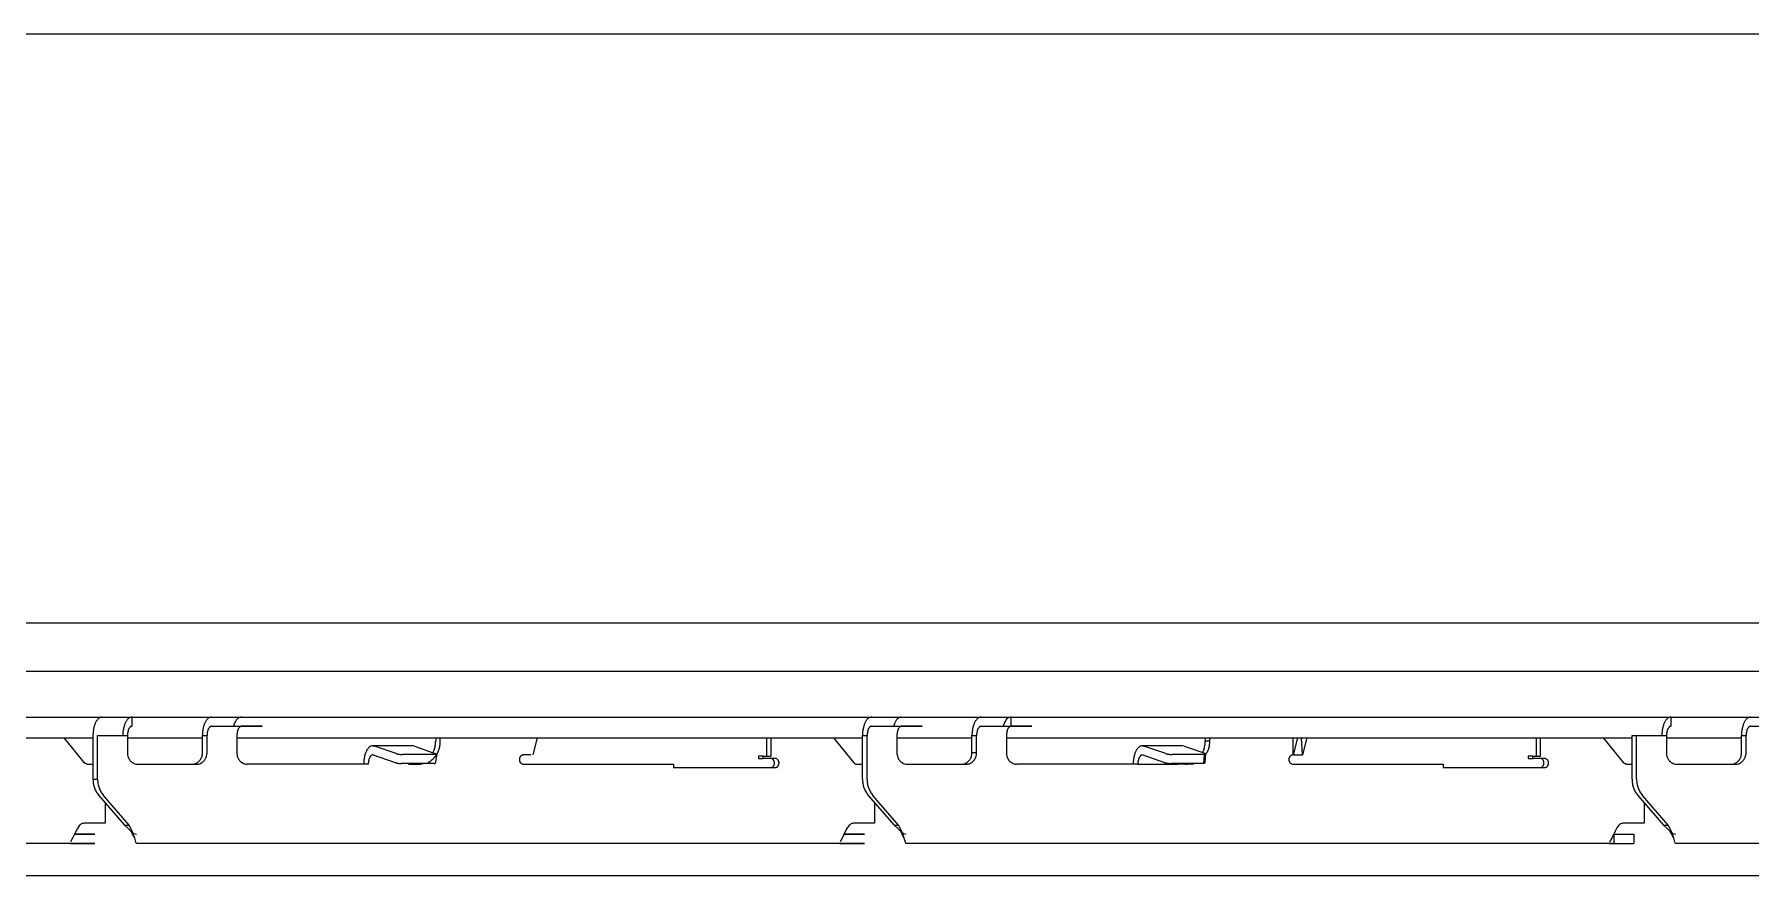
# Model space of a CAD drawing. Header units: millimetres. Extents: x -187347 to 135007, y -6415 to 292048.
# Drawn here: x -44204 to -43457, y 11106 to 11472 of the extents above; entities that cross this region are included whole.
import ezdxf

# ---------------------------------------------------------------- set-up
doc = ezdxf.new("R2010")
doc.units = ezdxf.units.MM
doc.header["$LTSCALE"] = 100
doc.layers.get('0').update_dxf_attribs({"lineweight": 18})
doc.layers.add('Layout Cabinplant', color=30, linetype='Continuous')

# ---------------------------------------------------------------- blocks, each defined once
blk = doc.blocks.new('CP_Giblet area_New')
at = {"color": 0, "linetype": 'Continuous'}
for p, q in [((2021.604987814091, -2453.934375727535), (3476.969945252989, -2453.934375727491)), ((2007.451444807579, -2467.934375727418), (2313.554289953783, -2467.934375727418)), ((2313.554289953783, -2467.934375727418), (2313.798170300899, -2468.456801123102)), ((2313.798170300899, -2468.456801123102), (2314.284254285274, -2470.220961279352)), ((2314.284254285274, -2470.220961279352), (2314.832472058712, -2471.317396826213)), ((2314.284254285274, -2470.220961279352), (2315.201856824337, -2472.842299169963)), ((2314.832472058712, -2471.317396826213), (2315.196485730587, -2471.992933935602)), ((2340.174647021457, -2467.934375727418), (2331.604354258394, -2467.934375727418)), ((2331.60435425851, -2471.934375727418), (2331.604354258394, -2467.934375727418)), ((2339.852247449337, -2473.23377866215), (2341.280225964845, -2470.278334326213)), ((2340.174647021457, -2467.934375727418), (2342.261390550295, -2467.934375727418)), ((2340.174647021457, -2467.934375727418), (2340.264608296449, -2471.934375727418)), ((2342.261390550295, -2467.934375727418), (2340.174647021457, -2467.934375727418)), ((2341.280225964845, -2470.278334326213), (2341.903883191524, -2469.072767919963)), ((2341.903883191524, -2469.072767919963), (2342.237867566524, -2468.455824560602)), ((2342.261390550295, -2467.934375727418), (2648.364235696616, -2467.934375727418)), ((2648.364235696616, -2467.934375727418), (2648.608106824337, -2468.456801123102)), ((2648.608106824337, -2468.456801123102), (2649.094312879024, -2470.220961279352)), ((2649.094312879024, -2470.220961279352), (2649.642530652345, -2471.317396826213)), ((2649.094312879024, -2470.220961279352), (2650.011793347774, -2472.842299169963)), ((2649.642530652345, -2471.317396826213), (2650.006544324337, -2471.992933935602)), ((2666.414300001343, -2467.934375727418), (2677.071336292895, -2467.934375727418)), ((2674.894631488249, -2467.934375727418), (2666.414300001343, -2467.934375727418)), ((2674.892530652345, -2472.876478857463), (2676.125807019649, -2470.3202044434)), ((2677.071336292895, -2467.934375727418), (2674.894631488249, -2467.934375727418)), ((2676.125807019649, -2470.3202044434), (2677.026930066524, -2468.606703466852)), ((2677.071336292895, -2467.934375727418), (2983.174181439681, -2467.934375727418)), ((2983.174181439681, -2467.934375727418), (2983.418043347774, -2468.456801123102)), ((2983.418043347774, -2468.456801123102), (2983.904249402345, -2470.220961279352)), ((2983.904249402345, -2470.220961279352), (2984.452467175899, -2471.317396826213)), ((2983.904249402345, -2470.220961279352), (2984.821851941524, -2472.842299169963)), ((2984.452467175899, -2471.317396826213), (2984.816480847774, -2471.992933935602)), ((3001.224245744175, -2467.934375727418), (3016.795042071026, -2467.934375727418)), ((3009.704577232129, -2467.934375727418), (3001.224245744175, -2467.934375727418)), ((3009.702406140743, -2472.876478857463), (3010.93568250793, -2470.3202044434)), ((3011.88128203596, -2467.934375727418), (3009.704577232129, -2467.934375727418)), ((3010.93568250793, -2470.3202044434), (3011.836866589845, -2468.606703466852)), ((3011.88128203596, -2467.934375727418), (3317.98412718263, -2467.934375727418)), ((2314.621046277345, -2472.325697607463), (2313.554289954016, -2471.934375727418)), ((2315.814161511837, -2473.21424741215), (2314.621046277345, -2472.325697607463)), ((2315.196485730587, -2471.992933935602), (2315.814161511837, -2473.21424741215)), ((2315.201856824337, -2472.842299169963), (2316.72773885366, -2475.934375727767)), ((2315.814161511837, -2473.21424741215), (2317.094190808712, -2474.40638608404)), ((2317.094190808712, -2474.40638608404), (2315.814161511837, -2473.21424741215)), ((2316.72773885366, -2475.934375727767), (2327.924992798246, -2488.863850885275)), ((2318.727738854359, -2475.934375727418), (2316.72773885366, -2475.934375727767)), ((2318.727738854359, -2475.934375727418), (2317.094190808712, -2474.40638608404)), ((2329.924992797663, -2488.863850885435), (2318.727738854359, -2475.934375727418)), ((2327.175150585361, -2476.792783073819), (2335.835404623183, -2476.792783073819)), ((2327.175150585361, -2485.688642902678), (2327.175150585361, -2476.792783073819)), ((2340.264608296449, -2471.934375727418), (2331.60435425851, -2471.934375727418)), ((2338.248609226663, -2475.934375727418), (2339.062452527345, -2474.71400327154)), ((2339.062452527345, -2474.71400327154), (2339.852247449337, -2473.23377866215)), ((2649.431104871212, -2472.325697607463), (2648.364235696616, -2471.934375727418)), ((2650.624098035274, -2473.21424741215), (2649.431104871212, -2472.325697607463)), ((2650.006544324337, -2471.992933935602), (2650.624098035274, -2473.21424741215)), ((2650.011793347774, -2472.842299169963), (2651.537684596959, -2475.934375727418)), ((2650.624098035274, -2473.21424741215), (2651.904127332149, -2474.40638608404)), ((2651.904127332149, -2474.40638608404), (2650.624098035274, -2473.21424741215)), ((2653.537684596959, -2475.934375727418), (2651.537684596959, -2475.934375727418)), ((2651.537684596959, -2475.934375727418), (2662.73493854166, -2488.863850885435)), ((2653.537684596959, -2475.934375727418), (2651.904127332149, -2474.40638608404)), ((2664.73493854166, -2488.863850885595), (2653.537684596959, -2475.934375727418)), ((2661.98509632796, -2485.688642902678), (2661.98509632796, -2476.792783073819)), ((2661.98509632796, -2476.792783073819), (2670.6453503659, -2476.792783073819)), ((2675.07455403835, -2471.934375727418), (2666.414300001343, -2471.934375727418)), ((2666.414300001343, -2471.934375727418), (2675.07455403835, -2471.934375727418)), ((2673.058554969146, -2475.934375727418), (2674.053175183712, -2474.448988623102)), ((2674.053175183712, -2474.448988623102), (2674.892530652345, -2472.876478857463)), ((2984.241041394649, -2472.325697607463), (2983.174181439448, -2471.934375727418)), ((2985.434034558712, -2473.21424741215), (2984.241041394649, -2472.325697607463)), ((2984.816480847774, -2471.992933935602), (2985.434034558712, -2473.21424741215)), ((2984.821851941524, -2472.842299169963), (2986.347630340024, -2475.934375727418)), ((2985.434034558712, -2473.21424741215), (2986.714063855587, -2474.40638608404)), ((2986.714063855587, -2474.40638608404), (2985.434034558712, -2473.21424741215)), ((2988.347630339907, -2475.934375727418), (2986.347630340024, -2475.934375727418)), ((2986.347630340024, -2475.934375727418), (2997.544884284725, -2488.863850885435)), ((2988.347630339907, -2475.934375727418), (2986.714063855587, -2474.40638608404)), ((2999.544884284493, -2488.86385088558), (2988.347630339907, -2475.934375727418)), ((2996.795042071026, -2485.688713207142), (2996.795042071026, -2476.792783073819)), ((2996.795042071026, -2476.792783073819), (3005.455296108848, -2476.792783073819)), ((3009.884499781998, -2471.934375727418), (3001.224245744175, -2471.934375727418)), ((3001.224245744175, -2471.934375727418), (3009.884499781998, -2471.934375727418)), ((3007.868500712211, -2475.934375727418), (3008.863111707149, -2474.448988623102)), ((3008.863111707149, -2474.448988623102), (3009.702406140743, -2472.876478857463)), ((2330.461522479542, -2495.93491869804), (2330.461522479425, -2514.934375727418)), ((2332.461522479425, -2495.93491869804), (2332.461522479076, -2514.934375727418)), ((2414.643716367311, -2500.934375727418), (2370.476420774357, -2500.934375727418)), ((2414.643716367311, -2502.434375727418), (2414.643716367311, -2500.934375727418)), ((2665.271468222723, -2495.93491869737), (2665.271468222258, -2514.934375727418)), ((2667.27146822284, -2495.93491869737), (2667.271468222723, -2514.934375727418)), ((2749.45366211026, -2500.934375727418), (2705.286366328248, -2500.933912165288)), ((2749.45366211026, -2502.434375727418), (2749.45366211026, -2500.934375727418)), ((3000.081413965556, -2495.934918697894), (3000.081413965556, -2514.934375727418)), ((3002.081413965672, -2495.934918697705), (3000.081413965556, -2495.934918697894)), ((3002.081413965556, -2514.934375727418), (3002.081413965672, -2495.934918697705)), ((2282.83012527111, -2507.434375727549), (2282.830125271459, -2514.934375727418)), ((2284.830125271459, -2507.434375727549), (2284.83012527111, -2514.934375727418)), ((2313.141014404246, -2502.434375727418), (2287.160252290429, -2502.434375727418)), ((2317.471141422749, -2514.934375727418), (2317.471141422749, -2507.43437572589)), ((2334.993874467211, -2502.434375727418), (2332.46147395263, -2502.434375727418)), ((2345.073671242222, -2513.934316074403), (2336.231828120188, -2503.065082589601)), ((2370.476420774357, -2504.934375727418), (2375.672573197284, -2504.934375727418)), ((2375.672578807687, -2505.934375727418), (2372.208471581456, -2505.934375727418)), ((2372.208471581456, -2505.934375727418), (2372.208471581456, -2513.934375787023)), ((2374.208471581456, -2513.934375787023), (2374.208471581456, -2505.934375727418)), ((2377.672573197284, -2504.934375727418), (2375.672573197284, -2504.934375727418)), ((2375.672573197284, -2504.934375727418), (2375.672578807687, -2505.934375727418)), ((2375.672578807687, -2505.934375727418), (2377.672573197284, -2505.934375727418)), ((2377.672573197284, -2505.934375727418), (2377.672573197284, -2504.934375727418)), ((2477.170750520541, -2502.434375727418), (2414.643716367311, -2502.434375727418)), ((2473.935528398724, -2513.934314132479), (2475.876655295142, -2506.434375727418)), ((2475.876655295142, -2506.434375727418), (2476.313099651248, -2513.934376036632)), ((2479.740358600044, -2506.434375727389), (2475.876655295142, -2506.434375727418)), ((2480.040506535792, -2502.433702985931), (2477.170750520541, -2502.434375727418)), ((2479.740358600044, -2506.434375727389), (2477.799231703393, -2513.934314133308)), ((2480.040506261634, -2513.934374654535), (2480.040506261634, -2506.434375727418)), ((2518.210991608561, -2503.072226752571), (2517.863695253269, -2507.011457764369)), ((2517.914149221382, -2506.43950814812), (2517.863695253269, -2507.011457764369)), ((2527.303707440849, -2510.340515458331), (2517.863695253269, -2507.011457764369)), ((2518.905964381876, -2503.317311654202), (2518.210991608561, -2503.072226752571)), ((2518.61093127646, -2506.664241175575), (2518.958234663238, -2502.724930397409)), ((2518.61093127646, -2506.664241175575), (2532.640549849486, -2506.664161409572)), ((2518.801408463856, -2508.607774480319), (2519.305133828195, -2507.519800122915)), ((2518.958234663238, -2502.724930397409), (2532.987846204895, -2502.724930397366)), ((2529.998300151201, -2502.448214580829), (2525.112629242009, -2502.626756742291)), ((2528.819841132383, -2502.445123127021), (2531.998300151201, -2502.462053434225)), ((2529.998300151201, -2502.448214580829), (2531.998300151201, -2502.462053434225)), ((2547.492013307638, -2502.448214580829), (2529.998300151201, -2502.448214580829)), ((2535.357408410753, -2507.01145776482), (2544.797420597402, -2510.340515458302)), ((2535.704704765347, -2503.072226752687), (2545.144716952811, -2506.401284446183)), ((2547.492013307638, -2502.448214580829), (2600.319562938646, -2502.434375727418)), ((2604.649689957616, -2514.934375727418), (2604.649689957616, -2507.43437572736)), ((2617.641195778619, -2507.434375291792), (2617.640071014408, -2514.934375727418)), ((2617.641195778619, -2507.434375291792), (2619.640071014408, -2507.43437572736)), ((2619.640071014408, -2507.43437572736), (2619.640071014524, -2514.934375727418)), ((2647.950960146845, -2502.434375727418), (2621.970198033261, -2502.434375727418)), ((2652.281087165698, -2514.934375727418), (2652.281087165815, -2507.434375727389)), ((2670.281247680541, -2502.502120222343), (2667.271408454864, -2502.434375727418)), ((2679.883616985753, -2513.934316074941), (2671.041773863253, -2503.065082589892)), ((2705.286366243032, -2504.93504846892), (2710.48251894, -2504.934375727418)), ((2707.018417324754, -2505.934375727418), (2707.018417324754, -2513.934375787023)), ((2710.48251894, -2505.934375727418), (2707.018417324754, -2505.934375727418)), ((2709.018417324754, -2513.934375787023), (2709.018417324754, -2505.934375727418)), ((2712.48251894, -2504.934375727418), (2710.48251894, -2504.934375727418)), ((2710.48251894, -2504.934375727418), (2710.48251894, -2505.934375727418)), ((2710.48251894, -2505.934375727418), (2712.48251894, -2505.934375727418)), ((2712.48251894, -2505.934375727418), (2712.48251894, -2504.934375727418)), ((2811.98069626349, -2502.434375727418), (2749.45366211026, -2502.434375727418)), ((2808.745474141557, -2513.934314133629), (2810.686601038207, -2506.434375727418)), ((2811.541820332757, -2506.434375727418), (2814.850452004583, -2506.434375727418)), ((2814.850452004583, -2502.434375727418), (2811.98069626349, -2502.434375727418)), ((2852.413417955511, -2506.835830614058), (2853.214118363219, -2502.74077661497)), ((2862.113653183915, -2510.340515458331), (2852.413417955511, -2506.835830614058)), ((2853.420884050429, -2506.664161409557), (2867.450495592668, -2506.664161409455)), ((2853.611053215223, -2508.607565948085), (2854.219226323185, -2507.556523391249)), ((2853.768180407002, -2502.724930397409), (2867.79779194796, -2502.724930397395)), ((2859.612093471689, -2502.434375727418), (2858.34669383557, -2502.725011562317)), ((2864.807534463704, -2502.451396490418), (2859.612093471689, -2502.434375727418)), ((2860.34669383557, -2502.725011562317), (2861.612093471573, -2502.434375727418)), ((2864.807534463704, -2502.451396490418), (2862.680586989154, -2502.440067140589)), ((2870.167354152654, -2507.01145776466), (2879.607366339886, -2510.340515458331)), ((2870.514650508645, -2503.072226752716), (2879.954662695294, -2506.401284446241)), ((2882.301959050819, -2502.462053434225), (2935.129508681712, -2502.434375727418)), ((2939.459635700448, -2514.934375727418), (2939.459635700565, -2507.434375727389)), ((2952.450016757357, -2507.434375727549), (2952.450016757357, -2514.934375727418)), ((2954.450016757357, -2507.434375727549), (2954.450016757473, -2514.934375727418)), ((2982.76090626698, -2502.435674493303), (2956.780143776326, -2502.434375727418)), ((2987.09103290888, -2514.934375727418), (2987.091032908647, -2507.43437572736)), ((3004.613765952876, -2502.434375727418), (3002.081393093802, -2502.434375727418)), ((3014.693562727654, -2513.934316074039), (3005.851719605038, -2503.065082588655)), ((2284.83012527111, -2514.934375727418), (2282.830125271459, -2514.934375727418)), ((2317.471093263943, -2513.934375727418), (2284.830091492389, -2513.934375727418)), ((2330.461522479425, -2514.934375727418), (2317.471141422749, -2514.934375727418)), ((2332.461522479076, -2514.934375727418), (2330.461522479425, -2514.934375727418)), ((2604.649653480854, -2513.934375727418), (2332.46136493911, -2513.934375727418)), ((2516.141893690685, -2512.43437572768), (2518.141893690452, -2512.434375727928)), ((2516.141893690685, -2512.43437572768), (2516.141893690685, -2513.934375742669)), ((2518.141893690452, -2513.934375012686), (2518.141893690452, -2512.434375727928)), ((2527.303707440849, -2510.340515458331), (2527.998243543087, -2510.46205014654)), ((2527.998243543087, -2510.46205014654), (2545.492017957149, -2510.46205343421)), ((2545.492017957149, -2510.46205343421), (2544.797420597402, -2510.340515458302)), ((2619.640071014524, -2514.934375727418), (2617.640071014408, -2514.934375727418)), ((2652.280986662023, -2513.934375727418), (2619.639984890469, -2513.934375727418)), ((2667.271468222723, -2514.934375727418), (2665.271468222258, -2514.934375727418)), ((2939.459606613382, -2513.934375727418), (2667.271377806319, -2513.934375727418)), ((2850.951839433867, -2512.43437572752), (2850.951839433983, -2513.934375742407)), ((2852.95183943375, -2513.93437501225), (2852.95183943375, -2512.43437572752)), ((2862.113653183915, -2510.340515458331), (2862.808302136837, -2510.46205014654)), ((2862.808302136837, -2510.46205014654), (2880.301954480587, -2510.46205343421)), ((2880.301954480587, -2510.46205343421), (2879.607366339886, -2510.340515458331)), ((2954.450016757473, -2514.934375727418), (2952.450016757357, -2514.934375727418)), ((2987.090999529231, -2513.934375727418), (2954.449997757678, -2513.934375727418)), ((3000.081413965556, -2514.934375727418), (2987.09103290888, -2514.934375727418)), ((3274.269589613425, -2513.934375727418), (3002.081330938963, -2513.934375727418)), ((2337.389725710149, -2522.934375727418), (1672.269834224368, -2522.934375727418)), ((2280.830125271459, -2518.934375727418), (2267.839744214783, -2518.934375727418)), ((2280.830125271459, -2518.934375727418), (2272.830125271576, -2518.934375727418)), ((2315.471141422749, -2518.934374514705), (2315.471141422749, -2522.934375727418)), ((3393.825765707297, -2522.934375727418), (2337.389725710149, -2522.934375727418)), ((2593.645460339845, -2518.934340185602), (2594.649689957616, -2518.934375727418)), ((2607.640071015107, -2518.934375727418), (2593.645460339845, -2518.934340185602)), ((2594.649689957616, -2518.934375727418), (2602.64968995715, -2518.934375727418)), ((2615.640071014408, -2518.934375727418), (2602.64968995715, -2518.934375727418)), ((2602.64968995715, -2518.934375727418), (2602.64968995715, -2522.934375727418)), ((2605.478116871906, -2520.591230397855), (2606.031635597348, -2518.93434018844)), ((2615.640071014408, -2518.934375727418), (2607.640071015107, -2518.934375727418)), ((2641.276930066524, -2518.934340185602), (2642.281087165815, -2518.934375727418)), ((2655.271468223073, -2518.934375727418), (2641.276930066524, -2518.934340185602)), ((2642.281087165815, -2518.934375727418), (2650.281087165466, -2518.934375727418)), ((2663.271468222491, -2518.934375727418), (2650.281087165466, -2518.934375727418)), ((2653.663105323911, -2518.93434018844), (2653.109550338704, -2520.591157879549)), ((2663.271468222491, -2518.934375727418), (2655.271468223073, -2518.934375727418)), ((2928.455396863399, -2518.934340185602), (2929.459635700565, -2518.934375727418)), ((2942.450016756542, -2518.934375727418), (2928.455396863399, -2518.934340185602)), ((2929.459635700565, -2518.934375727418), (2937.459635700681, -2518.934375727418)), ((2950.450016757357, -2518.934375727418), (2937.459635700681, -2518.934375727418)), ((2940.84165005025, -2518.93434018844), (2940.288058005041, -2520.591239617439)), ((2950.450016757357, -2518.934375727418), (2942.450016756542, -2518.934375727418)), ((2985.091032908647, -2518.934374514705), (2985.091032908764, -2522.934375727418)), ((2337.389725709916, -2542.934375727418), (1672.269834224251, -2542.934375727418)), ((3386.347048708238, -2542.934375727418), (2337.389725709916, -2542.934375727418)), ((3444.651558283134, -2563.934375727418), (1586.533319248352, -2563.934375727418)), ((1586.533319248352, -2819.934375727418), (3444.651528415852, -2819.934375727418))]:
    blk.add_line(p, q, dxfattribs=at)
for points in [[(2335.835404623183, -2476.792783073819), (2336.473862853949, -2476.717261237354), (2337.099000232178, -2476.575157119863), (2337.689705044497, -2476.28524004959), (2338.248609226663, -2475.934375727418)], [(2670.6453503659, -2476.792783073819), (2671.283808596549, -2476.717261237369), (2671.908945974777, -2476.575157119878), (2672.49965078698, -2476.285240049605), (2673.058554969146, -2475.934375727418)], [(3005.455296108848, -2476.792783073819), (3006.093754339498, -2476.717261237354), (3006.71889171761, -2476.575157119863), (3007.309596529929, -2476.28524004959), (3007.868500712211, -2475.934375727418)], [(2330.461522479542, -2495.93491869804), (2330.296677967999, -2493.993096055972), (2329.802299893461, -2492.10808437386), (2329.013514630147, -2490.399160308152), (2327.924992798246, -2488.863850885275)], [(2332.461522479425, -2495.93491869804), (2332.296677967999, -2493.993096055885), (2331.802299893461, -2492.108084373715), (2331.013514629914, -2490.399160308036), (2329.924992797663, -2488.863850885435)], [(2665.271468222723, -2495.93491869737), (2665.106623711297, -2493.993096055536), (2664.612245636876, -2492.108084373656), (2663.823460373445, -2490.399160308152), (2662.73493854166, -2488.863850885435)], [(2667.27146822284, -2495.93491869737), (2667.106623711297, -2493.99309605555), (2666.612245636759, -2492.108084373671), (2665.823460373329, -2490.399160308196), (2664.73493854166, -2488.863850885595)], [(3000.081413965556, -2495.934918697894), (2999.916569454246, -2493.993096055914), (2999.422191379825, -2492.108084373904), (2998.633406116394, -2490.399160308269), (2997.544884284725, -2488.863850885435)], [(3002.081413965672, -2495.934918697705), (3001.916569454246, -2493.993096055783), (3001.422191379708, -2492.108084373831), (3000.633406116394, -2490.399160308269), (2999.544884284493, -2488.86385088558)], [(2370.476420774357, -2500.934375727418), (2370.031742341816, -2501.031058491717), (2369.610493800836, -2501.202251252689), (2369.470574722625, -2501.296401783751), (2369.347490896471, -2501.409715627742), (2369.207766424981, -2501.600670099477), (2369.085971850087, -2501.808202173153), (2368.955671722535, -2502.025468669221), (2368.852358639473, -2502.250173951805), (2368.803901586798, -2502.500641141698), (2368.78469658643, -2502.762034959698), (2368.764629761339, -2503.023971507253), (2368.773690665374, -2503.279668410047), (2368.84046318708, -2503.522418202076), (2368.936670379131, -2503.762047285869), (2369.032089199522, -2503.998121917859), (2369.151219048421, -2504.216724153506), (2369.310165991774, -2504.392456632559), (2369.50119581609, -2504.540443546604), (2369.968245211523, -2504.792172516987), (2370.476420774357, -2504.934375727418)], [(2372.476420500083, -2500.933702985931), (2372.031744030537, -2501.030682132856), (2371.610493727028, -2501.202042122561), (2371.470577349188, -2501.296198915952), (2371.347490831511, -2501.409506512573), (2371.207765949075, -2501.600457137974), (2371.085971802124, -2501.807993072842), (2370.95566871122, -2502.025265534452), (2370.852358610369, -2502.249964864779), (2370.803914546734, -2502.50041133503), (2370.784696579096, -2502.761825876514), (2370.764580575284, -2503.023839687943), (2370.773690680042, -2503.279459327488), (2370.84064286272, -2503.521927265756), (2370.936670414405, -2503.761838194041), (2371.031431585667, -2503.998944520848), (2371.151219103136, -2504.216515049484), (2371.312445477233, -2504.388671703928), (2371.501195884543, -2504.54023442269), (2371.945736138034, -2504.838080653717), (2372.476420585415, -2504.934839289563)], [(2705.286366328248, -2500.933912165288), (2704.841689855093, -2501.030891286791), (2704.420439543785, -2501.202251252675), (2704.280523161869, -2501.296408038135), (2704.15743663942, -2501.409715627742), (2704.017711748835, -2501.600666245198), (2703.895917593036, -2501.808202173153), (2703.765614492819, -2502.025474627531), (2703.662304382422, -2502.250173951805), (2703.61386030796, -2502.500620419465), (2703.594642329379, -2502.762034959698), (2703.574526314507, -2503.024048770181), (2703.583636408206, -2503.279668410047), (2703.650588580524, -2503.522136352345), (2703.746616121964, -2503.762047285869), (2703.84137728333, -2503.999153618104), (2703.96116479137, -2504.216724153506), (2704.122391158016, -2504.388880817161), (2704.311141559039, -2504.540443546604), (2704.755681798793, -2504.838289802428), (2705.286366243032, -2504.93504846892)], [(2707.286366243032, -2500.933702985931), (2706.841689773486, -2501.030682132856), (2706.420439469861, -2501.202042122561), (2706.28052309202, -2501.296198915952), (2706.15743657446, -2501.409506512573), (2706.017711692024, -2501.600457137974), (2705.895917544956, -2501.807993072842), (2705.765614454169, -2502.025265534452), (2705.662304353318, -2502.249964864779), (2705.613860289683, -2502.500411335044), (2705.594642321928, -2502.761825876514), (2705.574526318233, -2503.023839687943), (2705.583636422991, -2503.279459327488), (2705.650588605669, -2503.521927265756), (2705.746616157354, -2503.761838194041), (2705.841377328616, -2503.998944520848), (2705.961164846085, -2504.216515049498), (2706.122391220066, -2504.388671703928), (2706.311141627491, -2504.54023442269), (2706.755681880866, -2504.838080653717), (2707.286366328248, -2504.934839289563)], [(2287.160252290429, -2502.434375727418), (2286.310404764721, -2502.531679281616), (2285.503184420173, -2502.814978064926), (2285.224846137571, -2502.952479290674), (2284.963404191076, -2503.115897018739), (2284.636327559128, -2503.397611536901), (2284.337066070293, -2503.714692285095), (2283.94282358198, -2504.160298654315), (2283.589717922383, -2504.633506002123), (2283.350076357019, -2505.064161011804), (2283.159736564499, -2505.520958565714), (2282.912551669753, -2506.463460132552), (2282.83012527111, -2507.434375727549)], [(2289.160252290312, -2502.434375727418), (2288.310404764605, -2502.53167928163), (2287.503184420173, -2502.81497806494), (2287.224846137455, -2502.952479290689), (2286.963404191076, -2503.115897018768), (2286.636327559012, -2503.39761153693), (2286.337066070177, -2503.714692285124), (2285.942823581863, -2504.160298654344), (2285.589717922267, -2504.633506002152), (2285.350076356903, -2505.064161011818), (2285.159736564499, -2505.520958565743), (2284.912551669753, -2506.463460132552), (2284.830125271459, -2507.434375727549)], [(2317.471141422749, -2507.43437572589), (2317.388721831841, -2506.463461562656), (2317.14153012936, -2505.520958564652), (2316.961495903088, -2505.079033163856), (2316.741383266286, -2504.656524693433), (2316.488010771223, -2504.267398494587), (2316.202876581927, -2503.898841821123), (2315.989520595642, -2503.6569179582), (2315.755545429885, -2503.438158707315), (2315.409518596018, -2503.201005547351), (2315.036758232163, -2502.999127601288), (2314.12483764661, -2502.58888453753), (2313.141014404246, -2502.434375727418)], [(2336.231828120188, -2503.065082589601), (2335.922339706914, -2502.907405874052), (2335.612851293758, -2502.749729158502), (2335.303362880484, -2502.592052442968), (2334.993874467211, -2502.434375727418)], [(2480.040506261634, -2506.434375727418), (2480.485184655641, -2506.337693023495), (2480.906433235039, -2506.166500202162), (2481.046352453763, -2506.072349450638), (2481.169436139404, -2505.959035827094), (2481.309159809258, -2505.768082613024), (2481.430955185788, -2505.560549281698), (2481.561258636299, -2505.343277572683), (2481.664568396402, -2505.118577503046), (2481.713012372726, -2504.868130826653), (2481.732230449561, -2504.606716495153), (2481.752346490626, -2504.344702740695), (2481.743236370618, -2504.089083044804), (2481.676284191431, -2503.846615087867), (2481.58025665686, -2503.606704168982), (2481.485495497356, -2503.369597840589), (2481.365707987454, -2503.152027301345), (2481.204481620225, -2502.979870636715), (2481.015731219784, -2502.828307908247), (2480.571190979914, -2502.530461652306), (2480.040506535792, -2502.433702985931)], [(2517.863695253269, -2507.011457764369), (2517.007189952885, -2508.174114808557), (2516.515051105293, -2509.531698659281), (2516.235277142609, -2510.971045105412), (2516.141893690685, -2512.43437572768)], [(2518.61093127646, -2506.664241175575), (2518.237313264864, -2506.837849469972), (2517.863695253269, -2507.011457764369)], [(2518.801408463856, -2508.607774480319), (2518.306921987911, -2510.492615058887), (2518.141893690452, -2512.434375727928)], [(2518.958234663238, -2502.724930397409), (2518.584613135899, -2502.898578574997), (2518.210991608561, -2503.072226752571)], [(2525.112629242009, -2502.626756742291), (2524.110867314273, -2502.504980173137), (2523.112628839328, -2502.626754406185)], [(2526.802147728857, -2502.434378759077), (2525.951954421354, -2502.482806077271), (2525.112629242009, -2502.626756742291)], [(2535.357408410753, -2507.01145776482), (2535.100849948474, -2506.955040690926), (2534.844317795476, -2506.898236023801), (2534.587940105004, -2506.841462164084), (2534.330210388405, -2506.792616664927), (2534.070742839016, -2506.758418587036), (2533.810002231039, -2506.732611599044), (2533.226323261159, -2506.681406012824), (2532.640549849486, -2506.664161409572)], [(2535.704704765347, -2503.072226752687), (2535.448146303301, -2503.015809678793), (2535.191614150535, -2502.959005011653), (2534.935236460413, -2502.902231151937), (2534.677506744047, -2502.853385652779), (2534.418039194657, -2502.81918757486), (2534.157298586681, -2502.793380586867), (2533.573619616684, -2502.742175000632), (2532.987846204895, -2502.724930397366)], [(2545.144716952811, -2506.401284446183), (2545.583559106803, -2506.417419150865), (2546.011189631186, -2506.324944389053), (2546.165597575135, -2506.239121495106), (2546.302792751812, -2506.12771093857), (2546.488141828915, -2505.904361246503), (2546.648721356643, -2505.65887918722), (2546.826910062577, -2505.389856767171), (2546.98591813026, -2505.113241370171), (2547.120198485674, -2504.754301325898), (2547.216398433316, -2504.378365459692), (2547.42162672407, -2503.42229022918), (2547.492013307638, -2502.448214580829)], [(2545.492017957149, -2510.46205343421), (2546.312350859633, -2510.291901018645), (2547.02594603016, -2509.850436316061), (2547.394581836765, -2509.499886922684), (2547.718609627802, -2509.108034863166), (2548.04417797504, -2508.62213617783), (2548.325330592925, -2508.109110423349), (2548.595526761143, -2507.509468267963), (2548.822690048371, -2506.892218627283), (2549.027566758683, -2506.2037222082), (2549.191491343547, -2505.504330384705), (2549.419628343196, -2503.976993000309), (2549.491989368456, -2502.434375893063)], [(2604.649689957616, -2507.43437572736), (2604.567318767542, -2506.463529834567), (2604.320144366706, -2505.521096871569), (2604.140108688851, -2505.079213076679), (2603.919987848611, -2504.656751856834), (2603.666603433667, -2504.267682376769), (2603.381452993373, -2503.89919026228), (2603.168085727375, -2503.657318211495), (2602.934098310769, -2503.438616864514), (2602.588056764682, -2503.201554379455), (2602.215285780607, -2502.999791307608), (2601.303290093201, -2502.589707826119), (2600.319562938646, -2502.434375727418)], [(2621.970198033261, -2502.434375727418), (2621.120408991002, -2502.531623297124), (2620.313249939587, -2502.81490219853), (2620.034935415373, -2502.95240324804), (2619.773521703552, -2503.115824191234), (2619.446491761017, -2503.397552316979), (2619.147285046871, -2503.714650827838), (2618.753120642737, -2504.160282360943), (2618.400104086148, -2504.633512844535), (2618.160550353699, -2505.064186227071), (2617.970311049139, -2505.520997677871), (2617.723356414936, -2506.463497492092), (2617.641195778619, -2507.434375291792)], [(2623.970197655959, -2502.435674493303), (2623.120392977959, -2502.532665727937), (2622.313164035324, -2502.815704073451), (2622.034818970482, -2502.95312137148), (2621.773368138121, -2503.116464204722), (2621.446275176364, -2503.398094055723), (2621.146996822557, -2503.715103028124), (2620.752731792862, -2504.160616912166), (2620.399609228829, -2504.633740952573), (2620.159958129167, -2505.06434350468), (2619.969616605085, -2505.521096871569), (2619.722449014662, -2506.463528400942), (2619.640071014408, -2507.43437572736)], [(2652.281087165815, -2507.434375727389), (2652.19866757514, -2506.463461563864), (2651.951475872775, -2505.520958565554), (2651.771441646502, -2505.079033164613), (2651.551329009817, -2504.656524694044), (2651.297956514638, -2504.267398495052), (2651.012822325341, -2503.898841821458), (2650.799466339056, -2503.656917958462), (2650.565491173184, -2503.438158707504), (2650.219464339199, -2503.201005547468), (2649.846703975345, -2502.999127601346), (2648.934783389559, -2502.588884537487), (2647.950960146845, -2502.434375727418)], [(2671.041773863253, -2503.065082589892), (2670.851642317604, -2502.924341998005), (2670.661510771955, -2502.783601406118), (2670.47137922619, -2502.642860814231), (2670.281247680541, -2502.502120222343)], [(2814.850452004583, -2506.434375727418), (2815.295165487216, -2506.337609378097), (2815.71647740819, -2506.166426534852), (2815.856421258766, -2506.072318789375), (2815.979535581428, -2505.959048683697), (2816.11929802876, -2505.76812877765), (2816.241125183995, -2505.560615465685), (2816.371461474104, -2505.343370778573), (2816.474803968798, -2505.118684500238), (2816.523275648942, -2504.868220528777), (2816.542486418271, -2504.606822417001), (2816.562559909071, -2504.344881373603), (2816.553496460896, -2504.089184464872), (2816.486703690607, -2503.846442913913), (2816.390468397876, -2503.606822417118), (2816.295023827464, -2503.370756174219), (2816.175859566312, -2503.15217814951), (2816.0168693827, -2502.976498420277), (2815.825804228545, -2502.828564658368), (2815.358667371445, -2502.576797269532), (2814.850452004583, -2502.434375727418)], [(2856.297933768481, -2503.195591863609), (2854.78148341726, -2504.13457195129), (2853.488356887829, -2505.363322034027), (2852.913982417318, -2506.095517312438), (2852.411348540918, -2506.878686111915), (2851.972286593518, -2507.725091318847), (2851.611058711191, -2508.60755062713), (2851.11668282887, -2510.492558262413), (2850.951839433867, -2512.43437572752)], [(2853.420884050429, -2506.664161409557), (2853.379915768281, -2507.156408230949), (2853.008442158345, -2506.653041392055), (2852.68418359512, -2506.291905076068), (2852.63514624862, -2506.823974794606), (2852.413417955511, -2506.835830614058)], [(2853.611053215223, -2508.607565948085), (2853.116682017338, -2510.492519227526), (2852.95183943375, -2512.43437572752)], [(2853.768180407002, -2502.724930397409), (2853.49114938511, -2502.732853506182), (2853.214118363219, -2502.74077661497)], [(2870.167354152654, -2507.01145776466), (2869.910798271303, -2506.955011926577), (2869.654263537843, -2506.898236023684), (2869.397870387766, -2506.841634475), (2869.140156131238, -2506.792616664854), (2868.880747652845, -2506.757760200126), (2868.619947973988, -2506.732611598985), (2868.035675127641, -2506.689419761635), (2867.450495592668, -2506.664161409455)], [(2870.514650508645, -2503.072226752716), (2870.258094627294, -2503.015780914604), (2870.001559893717, -2502.959005011668), (2869.745166743756, -2502.902403462955), (2869.487452487112, -2502.853385652794), (2869.228044008603, -2502.818529188036), (2868.967244329746, -2502.793380586896), (2868.382971483166, -2502.750188749531), (2867.79779194796, -2502.724930397395)], [(2879.954662695294, -2506.401284446241), (2880.47684773244, -2506.441320359532), (2880.937285907101, -2506.209305519136), (2881.129860370769, -2506.076521516065), (2881.300382507849, -2505.923305908262), (2881.466137797688, -2505.692057751439), (2881.605931024649, -2505.437803324676), (2881.754386935732, -2505.168901131168), (2881.886664731195, -2504.895671710226), (2881.99604314717, -2504.560321378347), (2882.076057659579, -2504.213268883512), (2882.243618566077, -2503.344245498767), (2882.301959050819, -2502.462053434225)], [(2880.301954480587, -2510.46205343421), (2881.122288523475, -2510.291904401602), (2881.835885387263, -2509.850441619536), (2882.204522047308, -2509.499892915133), (2882.528550583986, -2509.108041278436), (2882.854119766038, -2508.622142726847), (2883.135273082298, -2508.109116954045), (2883.405469988706, -2507.509474458901), (2883.632633877103, -2506.892224385098), (2883.837511169491, -2506.203727244996), (2884.001436210237, -2505.504334648285), (2884.229573877528, -2503.976995166304), (2884.301935111755, -2502.434375893063)], [(2939.459635700565, -2507.434375727389), (2939.377216110006, -2506.463461563864), (2939.130024407641, -2505.520958565568), (2938.949990181369, -2505.079033164628), (2938.729877544567, -2504.656524694044), (2938.476505049504, -2504.267398495067), (2938.191370860208, -2503.898841821458), (2937.978014873806, -2503.656917958462), (2937.744039707934, -2503.438158707504), (2937.398012874066, -2503.201005547453), (2937.025252510095, -2502.999127601346), (2936.113331924425, -2502.588884537501), (2935.129508681712, -2502.434375727418)], [(2956.780143776326, -2502.434375727418), (2955.930296250619, -2502.531679281587), (2955.123075906071, -2502.814978064882), (2954.844737623469, -2502.952479290616), (2954.583295676974, -2503.115897018695), (2954.25621904491, -2503.397611536857), (2953.956957556074, -2503.714692285052), (2953.562715067761, -2504.160298654271), (2953.209609408164, -2504.633506002094), (2952.969967842801, -2505.06416101176), (2952.779628050281, -2505.520958565685), (2952.532443155535, -2506.463460132523), (2952.450016757357, -2507.434375727549)], [(2958.78014377621, -2502.434375727418), (2957.930296250503, -2502.531679281587), (2957.123075905954, -2502.814978064882), (2956.844737623353, -2502.952479290616), (2956.583295676857, -2503.115897018695), (2956.256219044793, -2503.397611536842), (2955.956957555958, -2503.714692285037), (2955.562715067645, -2504.160298654271), (2955.209609408048, -2504.633506002094), (2954.969967842801, -2505.06416101176), (2954.779628050281, -2505.520958565685), (2954.532443155535, -2506.463460132523), (2954.450016757357, -2507.434375727549)], [(2987.091032908647, -2507.43437572736), (2987.008661718457, -2506.463529833971), (2986.761487317854, -2505.521096871569), (2986.581451604259, -2505.079212940516), (2986.361330799758, -2504.656751856834), (2986.107946511009, -2504.26768285851), (2985.822795944521, -2503.89919026228), (2985.609428391093, -2503.65731711479), (2985.375441261916, -2503.438616864514), (2985.029401211999, -2503.201560089597), (2984.656628731638, -2502.999791307608), (2983.744686843944, -2502.589828155134), (2982.76090626698, -2502.435674493303)], [(3005.851719605038, -2503.065082588655), (3005.542231191997, -2502.907405873353), (3005.232742778957, -2502.749729158037), (3004.923254365916, -2502.592052442735), (3004.613765952876, -2502.434375727418)], [(2280.830125271459, -2522.934375727418), (2281.648539399961, -2522.765028892187), (2282.360859000823, -2522.325411987506), (2282.728827255545, -2521.976378337306), (2283.052406098112, -2521.586132310345), (2283.377593886573, -2521.102228952732), (2283.658552396111, -2520.591229976912), (2283.928709426313, -2519.993887710632), (2284.15600356285, -2519.378937380767), (2284.361220184364, -2518.692847944782), (2284.52564340143, -2517.995843186349), (2284.755453467835, -2516.472840189963), (2284.83012527111, -2514.934375727418)], [(2280.830125271459, -2518.934375727418), (2281.09148341429, -2518.882643953126), (2281.352841557236, -2518.830912178833), (2281.558541070088, -2518.665293794867), (2281.728946428164, -2518.436145050087), (2281.99932783749, -2518.100013825111), (2282.244338833727, -2517.762802852172), (2282.346347309998, -2517.561912539357), (2282.428612079355, -2517.34957603435), (2282.525860905647, -2517.019694445626), (2282.604224521783, -2516.685588862892), (2282.771960059996, -2515.816835598773), (2282.830125271459, -2514.934375727418)], [(2315.471141422749, -2522.934375727418), (2316.289525299682, -2522.764845700789), (2317.001793735195, -2522.325132287995), (2317.369736453402, -2521.976071170458), (2317.693298278842, -2521.585810778779), (2318.018466794165, -2521.101911849604), (2318.299414995941, -2520.590923584023), (2318.569563866011, -2519.993609254583), (2318.796858409536, -2519.37868984809), (2319.002081481507, -2518.69264245464), (2319.166518954444, -2517.995680536667), (2319.39638384385, -2516.472761326469), (2319.471140210051, -2514.934375727098)], [(2315.471141422749, -2518.934374514705), (2315.732486983063, -2518.882585141269), (2315.993832543492, -2518.830795767819), (2316.199520420632, -2518.665155087045), (2316.369914256502, -2518.436004909308), (2316.640277880477, -2518.09986816642), (2316.885278386995, -2517.762649300596), (2316.987282765913, -2517.561766342726), (2317.06954726635, -2517.349440111022), (2317.166799420258, -2517.019579023123), (2317.245170083712, -2516.685493785626), (2317.412930592429, -2515.81678938595), (2317.471141422749, -2514.934375727418)], [(2602.64968995715, -2518.934375727418), (2602.911048100214, -2518.882643953213), (2603.17240624316, -2518.830912178993), (2603.378105756012, -2518.665293795057), (2603.548511114204, -2518.436145050277), (2603.81889252353, -2518.100013825344), (2604.063903519767, -2517.762802852405), (2604.165911996039, -2517.56191253959), (2604.248176765395, -2517.349576034569), (2604.345425591688, -2517.019694445815), (2604.42378920794, -2516.685588863053), (2604.591524746153, -2515.81683559886), (2604.649689957616, -2514.934375727418)], [(2615.640071014408, -2522.934375727418), (2616.45848514291, -2522.765028892187), (2617.170804743771, -2522.325411987506), (2617.538772998494, -2521.976378337306), (2617.86235184106, -2521.586132310345), (2618.187539629638, -2521.102228952732), (2618.46849813906, -2520.591229976912), (2618.738655169262, -2519.993887710632), (2618.965949305799, -2519.378937380767), (2619.171165927313, -2518.692847944782), (2619.335589144379, -2517.995843186349), (2619.5653992109, -2516.472840189948), (2619.640071014524, -2514.934375727418)], [(2615.640071014408, -2518.934375727418), (2615.901429157238, -2518.882643953126), (2616.162787300302, -2518.830912178833), (2616.368486813037, -2518.665293794867), (2616.538892171229, -2518.436145050087), (2616.809273580555, -2518.100013825126), (2617.054284576792, -2517.762802852172), (2617.156293053064, -2517.561912539357), (2617.238557822304, -2517.34957603435), (2617.335806648596, -2517.019694445626), (2617.414170264849, -2516.685588862892), (2617.581905803061, -2515.816835598773), (2617.640071014408, -2514.934375727418)], [(2650.281087165466, -2518.934375727418), (2650.542445308412, -2518.882643953184), (2650.803803451359, -2518.83091217895), (2651.009502964211, -2518.665293794998), (2651.179908322403, -2518.436145050218), (2651.450289731845, -2518.100013825271), (2651.695300728083, -2517.762802852332), (2651.797309204354, -2517.561912539531), (2651.879573973594, -2517.34957603451), (2651.976822799887, -2517.019694445757), (2652.055186416139, -2516.685588863009), (2652.222921954351, -2515.816835598831), (2652.281087165698, -2514.934375727418)], [(2663.271468222491, -2522.934375727418), (2664.089882350992, -2522.765028892201), (2664.80220195197, -2522.32541198752), (2665.170170206577, -2521.97637833732), (2665.493749049143, -2521.586132310345), (2665.818936837721, -2521.102228952732), (2666.099895347259, -2520.591229976912), (2666.370052377461, -2519.993887710618), (2666.597346513998, -2519.378937380767), (2666.802563135512, -2518.692847944782), (2666.966986352461, -2517.995843186349), (2667.196796418983, -2516.472840189948), (2667.271468222723, -2514.934375727418)], [(2663.271468222491, -2518.934375727418), (2663.532826365437, -2518.882643953126), (2663.794184508384, -2518.830912178833), (2663.999884021119, -2518.665293794867), (2664.170289379312, -2518.436145050087), (2664.440670788637, -2518.100013825126), (2664.685681784875, -2517.762802852172), (2664.787690261146, -2517.561912539357), (2664.869955030503, -2517.34957603435), (2664.967203856679, -2517.019694445611), (2665.045567472931, -2516.685588862878), (2665.213303011027, -2515.816835598773), (2665.271468222258, -2514.934375727418)], [(2937.459635700681, -2518.934375727418), (2937.720993843628, -2518.882643953082), (2937.982351986575, -2518.830912178746), (2938.18805149931, -2518.665293794766), (2938.358456857502, -2518.436145049971), (2938.628838266828, -2518.10001382498), (2938.873849262949, -2517.762802852027), (2938.97585773922, -2517.561912539226), (2939.058122508577, -2517.349576034219), (2939.155371334869, -2517.019694445509), (2939.233734951005, -2516.685588862791), (2939.401470489218, -2515.816835598715), (2939.459635700448, -2514.934375727418)], [(2950.450016757357, -2522.934375727418), (2951.268430885859, -2522.765028892201), (2951.98075048672, -2522.32541198752), (2952.348718741443, -2521.97637833732), (2952.672297584009, -2521.586132310345), (2952.997485372471, -2521.102228952732), (2953.278443882009, -2520.591229976912), (2953.548600912211, -2519.993887710618), (2953.775895048748, -2519.378937380767), (2953.981111670262, -2518.692847944782), (2954.145534887328, -2517.995843186349), (2954.375344953733, -2516.472840189948), (2954.450016757473, -2514.934375727418)], [(2950.450016757357, -2518.934375727418), (2950.711374900187, -2518.882643953126), (2950.972733043134, -2518.830912178833), (2951.178432555986, -2518.665293794867), (2951.348837914062, -2518.436145050087), (2951.619219323387, -2518.100013825111), (2951.864230319625, -2517.762802852172), (2951.966238795896, -2517.561912539357), (2952.048503565253, -2517.34957603435), (2952.145752391545, -2517.019694445626), (2952.224116007681, -2516.685588862892), (2952.391851545894, -2515.816835598773), (2952.450016757357, -2514.934375727418)], [(2985.091032908647, -2518.934374514705), (2985.352378469077, -2518.882585141269), (2985.613724029507, -2518.830795767819), (2985.819411906647, -2518.665155087045), (2985.989805742516, -2518.436004909308), (2986.260169366491, -2518.09986816642), (2986.505169872893, -2517.762649300596), (2986.607174251927, -2517.561766342726), (2986.689438752364, -2517.349440111022), (2986.786690906272, -2517.019579023123), (2986.865061569726, -2516.685493785626), (2987.032822078443, -2515.81678938595), (2987.09103290888, -2514.934375727418)], [(2985.091032908764, -2522.934375727418), (2985.909447037382, -2522.765028892158), (2986.621766638244, -2522.325411987462), (2986.98973489285, -2521.976378337247), (2987.313313735416, -2521.586132310273), (2987.638501523994, -2521.102228952659), (2987.919460033532, -2520.591229976839), (2988.189617063617, -2519.99388771056), (2988.416911200155, -2519.378937380709), (2988.622127821669, -2518.692847944723), (2988.786551038735, -2517.995843186291), (2989.016361105139, -2516.472840189934), (2989.091032908647, -2514.934375727418)], [(2998.081413965556, -2522.934375727418), (2998.899828094058, -2522.765028892201), (2999.612147694919, -2522.32541198752), (2999.980115949642, -2521.97637833732), (3000.303694792208, -2521.586132310345), (3000.62888258067, -2521.102228952732), (3000.909841090208, -2520.591229976926), (3001.179998120409, -2519.993887710632), (3001.407292256947, -2519.378937380781), (3001.612508878461, -2518.692847944782), (3001.776932095527, -2517.995843186349), (3002.006742161931, -2516.472840189948), (3002.081413965556, -2514.934375727418)], [(2602.64968995715, -2522.934375727418), (2603.468098320882, -2522.76500984779), (2604.180423549376, -2522.325412101549), (2604.917232924956, -2521.524250839226), (2605.478116871906, -2520.591230397855)], [(2650.281087165698, -2522.934375727418), (2651.099509750144, -2522.765003897235), (2651.81184444495, -2522.325392478087), (2652.548662996502, -2521.524205565467), (2653.109550338704, -2520.591157879549)], [(2937.459635700448, -2522.934375727418), (2938.278042256134, -2522.765010604198), (2938.99036628101, -2522.325414596227), (2939.727174489875, -2521.524256595003), (2940.288058005041, -2520.591239617439)]]:
    blk.add_spline(points, degree=3, dxfattribs=at)

msp = doc.modelspace()

# ---------------------------------------------------------------- block references
at = {"layer": 'Layout Cabinplant', "rotation": 180}
msp.add_blockref('CP_Giblet area_New', (-41176.60874669846, 8652.234891127853, 1.698034157726624e-09), dxfattribs=at)

doc.saveas('drawing.dxf')
